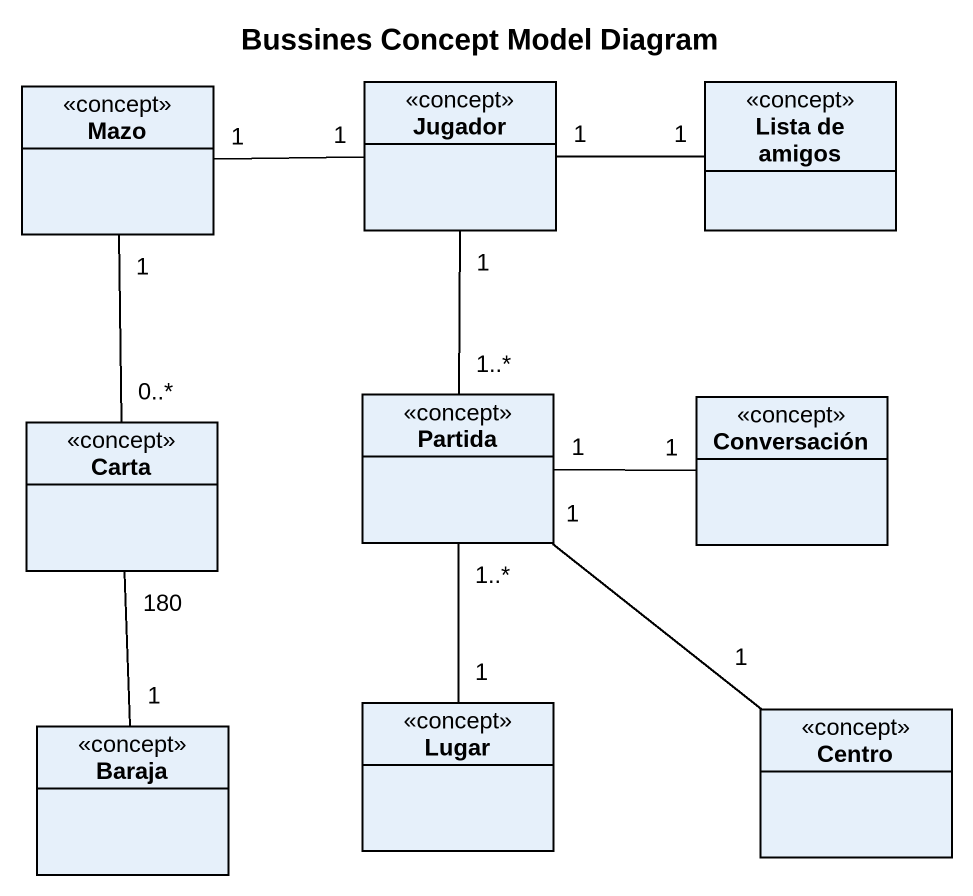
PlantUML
@startuml
title Bussines Concept Model Diagram
hide circle
hide empty members
class Mazo <<concept>>
class Jugador <<concept>>
class "Lista de amigos" as Lista_de_amigos <<concept>>
class Carta <<concept>>
class Partida <<concept>>
class Conversación <<concept>>
class Lugar <<concept>>
class Centro <<concept>>
class Baraja <<concept>>
Mazo "1" -- "0..*" Carta
Jugador "1" -left- "1" Mazo
Jugador "1" -right- "1" Lista_de_amigos
Jugador "1" -- "1..*" Partida
Partida "1" -right- "1" Conversación
Partida "1..*" -- "1" Lugar
Partida "1" -- "1" Centro
Baraja "1" -up- "180" Carta
@enduml
